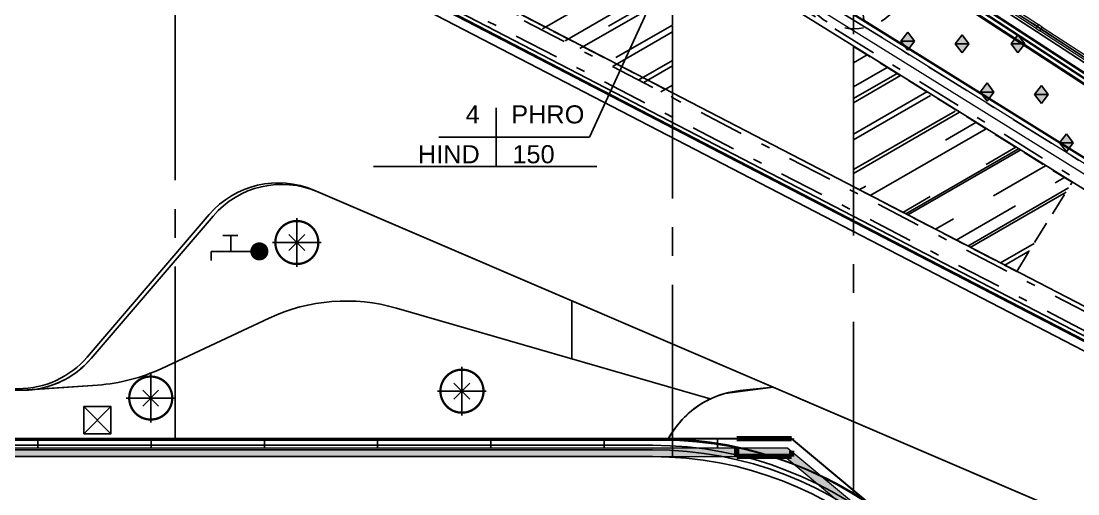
# Model space of a CAD drawing. Extents: x -14.2 to 52.3, y 2.5 to 90.9.
# Drawn here: x -6.07 to 5.59, y 28.98 to 34.2 of the extents above; entities that cross this region are included whole.
import ezdxf
from ezdxf.enums import TextEntityAlignment as Align

# ---------------------------------------------------------------- set-up
doc = ezdxf.new("R2010")
doc.units = 0
for name, pattern in [('HIDDEN', [0.375, 0.25, -0.125]), ('limpo_PINI-PSG-PE-0102-LAZ-R00$0$CENTER2', [28.575, 19.05, -3.175, 3.175, -3.175]), ('limpo_PINI-PSG-PE-0102-LAZ-R00$0$DASHDOT', [1, 0.5, -0.25, 0, -0.25]), ('limpo_PINI-PSG-PE-0102-LAZ-R00$0$HIDDEN', [0.375, 0.25, -0.125]), ('limpo_PINI-PSG-PE-0102-LAZ-R00$0$HIDDEN2', [0.1875, 0.125, -0.0625]), ('LINE-DASHED_1', [0.41664, 0.20828, -0.20836])]:
    doc.linetypes.add(name, pattern=pattern)
for name, color, linetype in [('A_htc_alv', 7, 'Continuous'), ('COPA GERAL', 118, 'HIDDEN'), ('FOR_CONTROL', 2, 'Continuous'), ('LEGENDA', 2, 'Continuous'), ('limpo_PINI-PSG-PE-0102-LAZ-R00$0$PA_ESTR', 181, 'limpo_PINI-PSG-PE-0102-LAZ-R00$0$CENTER2'), ('limpo_PINI-PSG-PE-0102-LAZ-R00$0$PA_EXTE_1', 1, 'Continuous'), ('limpo_PINI-PSG-PE-0102-LAZ-R00$0$PA_EXTE_2', 2, 'Continuous'), ('limpo_PINI-PSG-PE-0102-LAZ-R00$0$PA_EXTE_3', 3, 'Continuous'), ('limpo_PINI-PSG-PE-0102-LAZ-R00$0$PA_INST HID', 162, 'Continuous'), ('limpo_PINI-PSG-PE-0102-LAZ-R00$0$PA_INST_ELET', 162, 'Continuous'), ('limpo_PINI-PSG-PE-0102-LAZ-R00$0$PA_PISO_1', 11, 'Continuous'), ('limpo_PINI-PSG-PE-0102-LAZ-R00$0$PA_PROJ_I', 2, 'limpo_PINI-PSG-PE-0102-LAZ-R00$0$DASHDOT'), ('limpo_PINI-PSG-PE-0102-LAZ-R00$0$PA_TXTU', 11, 'Continuous'), ('limpo_PINI-PSG-PE-0102-LAZ-R00$0$QUADROS', 1, 'Continuous'), ('limpo_PINI-PSG-PE-0102-LAZ-R00$0$XR_ARQT', 7, 'Continuous'), ('limpo_PINI-PSG-PE-0102-LAZ-R00$0$XR_ELET', 31, 'Continuous'), ('PLANTIO1', 2, 'Continuous'), ('XR_ARQT', 7, 'Continuous')]:
    doc.layers.add(name, color=color, linetype=linetype)
for name, color, linetype, lineweight in [('limpo_PINI-PSG-PE-0102-LAZ-R00$0$A-FLOR', 192, 'Continuous', 5), ('limpo_PINI-PSG-PE-0102-LAZ-R00$0$A-FLOR-PATT', 8, 'Continuous', 5), ('limpo_PINI-PSG-PE-0102-LAZ-R00$0$A-GLAZ-CURT', 52, 'Continuous', 5), ('limpo_PINI-PSG-PE-0102-LAZ-R00$0$A-GLAZ-CWMG', 1, 'Continuous', 5), ('limpo_PINI-PSG-PE-0102-LAZ-R00$0$A-WALL', 1, 'Continuous', 5), ('limpo_PINI-PSG-PE-0102-LAZ-R00$0$I-WALL', 2, 'Continuous', 5), ('limpo_PINI-PSG-PE-0102-LAZ-R00$0$S-BEAM', 12, 'Continuous', 5), ('limpo_PINI-PSG-PE-0102-LAZ-R00$0$S-COLS', 52, 'Continuous', 5)]:
    doc.layers.add(name, color=color, linetype=linetype, lineweight=lineweight)
doc.layers.add('PA_VEGE_AUX2', color=6, linetype='Continuous', plot=False)
doc.styles.add('ARN_3', font='arialbd.ttf', dxfattribs={"width": 1.25, "height": 0.3})
doc.styles.add('R80', font='arial.ttf', dxfattribs={"height": 0.2})
doc.styles.add('RMS_2', font='romans.shx', dxfattribs={"width": 1.25, "height": 0.2})
doc.styles.get("Standard").update_dxf_attribs({"font": 'arial.ttf'})

# ---------------------------------------------------------------- blocks, each defined once
blk = doc.blocks.new('limpo_PINI-PSG-PE-0102-LAZ-R00$0$TQS - Pilar retangular - 60_0 x 20_0-333541-5PPE_008_LAZER__P_A_0_09_')
at = {"layer": 'limpo_PINI-PSG-PE-0102-LAZ-R00$0$S-COLS', "lineweight": 100}
h = blk.add_hatch(color=90, dxfattribs=at)
h.paths.add_polyline_path([(300, -100), (300, -37), (262, -5), (-300, -5), (-300, -100), (298, -100)])
h.paths.add_polyline_path([(300, 93), (300, 100), (-300, 100), (-300, 95), (298, 95)])
at = {"layer": 'limpo_PINI-PSG-PE-0102-LAZ-R00$0$S-COLS', "color": 250, "lineweight": 100}
for p, q in [((-300, 100), (300, 100)), ((-300, 95), (-300, 100)), ((300, 100), (300, 93)), ((-300, -100), (-300, -5)), ((300, -100), (-300, -100)), ((300, -37), (300, -100))]:
    blk.add_line(p, q, dxfattribs=at)
blk = doc.blocks.new('limpo_PINI-PSG-PE-0102-LAZ-R00$0$PINI-EST-PE-1101-TQR-R20_rvt-1-5PPE_008_LAZER__P_A_0_09_')
at = {"layer": 'limpo_PINI-PSG-PE-0102-LAZ-R00$0$A-FLOR-PATT', "lineweight": 18}
h = blk.add_hatch(dxfattribs=at)
h.set_pattern_fill('FP_1', color=130, style=0, pattern_type=2)
h.set_pattern_definition([(0, (0, 0), (609.6, 152.4), [5.029, -452.171, 5.029, -452.171, -2438.4]), (0, (0, 0), (609.6, 152.4), [-914.4, 5.029, -909.371, 5.029, -452.171, -1066.8]), (0, (0, 0), (609.6, 152.4), [-2286, 5.029, -299.771, 5.029, -756.971]), (120, (228.6, 76.2), (-436.7823, 451.7291), [5.029, -452.171, 5.029, -452.171, -2438.4]), (120, (228.6, 76.2), (-436.7823, 451.7291), [-914.4, 5.029, -909.371, 5.029, -452.171, -1066.8]), (120, (228.6, 76.2), (-436.7823, 451.7291), [-2286, 5.029, -299.771, 5.029, -756.971]), (240, (304.8, 381), (-172.8177, -604.1291), [5.029, -452.171, 5.029, -452.171, -2438.4]), (240, (304.8, 381), (-172.8177, -604.1291), [-914.4, 5.029, -909.371, 5.029, -452.171, -1066.8]), (240, (304.8, 381), (-172.8177, -604.1291), [-2286, 5.029, -299.771, 5.029, -756.971])])
h.paths.add_polyline_path([(-7288, 8959), (-7288, 8967), (-11964, 11394), (-12008, 11418), (-12083, 11463), (-12123, 11489), (-12199, 11542), (-12214, 11554), (-12233, 11568), (-12286, 11610), (-12337, 11654), (-12386, 11701), (-12437, 11752), (-12489, 11810), (-12537, 11867), (-12565, 11903), (-12617, 11974), (-12644, 12013), (-12690, 12088), (-12705, 12114), (-12713, 12128), (-12745, 12188), (-12775, 12249), (-12774, 12217), (-12701, 12081), (-12620, 11957), (-12533, 11844), (-12433, 11733), (-12328, 11634), (-12209, 11539), (-12083, 11454), (-11949, 11378), (-7593, 9117)])
h.paths.add_polyline_path([(-12775, 14100), (-12699, 14496), (-12485, 14455), (-12697, 14586), (-12722, 14455), (-12775, 14169), (-12775, 14126)])
at = {"layer": 'limpo_PINI-PSG-PE-0102-LAZ-R00$0$S-BEAM'}
h = blk.add_hatch(color=10, dxfattribs=at)
h.paths.add_polyline_path([(-13622, 5265), (-6575, 5265), (-6575, 5360), (-16690, 5360), (-16690, 5265), (-14290, 5265)])
h.paths.add_polyline_path([(-6575, 5460), (-6575, 5465), (-15035, 5465), (-15035, 5460), (-6790, 5460)])
h = blk.add_hatch(color=10, dxfattribs=at)
h.paths.add_polyline_path([(-3446, 1002), (-3471, 1308), (-3437, 1645), (-3439, 1641), (-3461, 1550), (-3473, 1457), (-3475, 1362), (-3469, 1213), (-3469, 1210)])
h.paths.add_polyline_path([(-3504, 1527), (-3500, 1557), (-3477, 1652), (-3445, 1744), (-3434, 1766), (-3455, 1763), (-3522, 2175), (-3563, 2384), (-3616, 2587), (-3679, 2784), (-3756, 2979), (-3844, 3170), (-3943, 3355), (-4052, 3531), (-4172, 3701), (-4301, 3864), (-4440, 4018), (-4587, 4165), (-4743, 4302), (-5975, 5328), (-5975, 5265), (-6047, 5265), (-4604, 4064), (-4222, 3595), (-3992, 3223), (-3846, 2927), (-3697, 2535), (-3596, 2158), (-3529, 1752), (-3508, 1557)])
h.paths.add_polyline_path([(-3436, 1649), (-3367, 1777), (-3386, 1774), (-3408, 1729), (-3435, 1652)])
h.paths.add_polyline_path([(-3358, 1794), (-3339, 1829), (-3343, 1852), (-3363, 1820), (-3362, 1813)])
h.paths.add_polyline_path([(-3372, 1880), (-3353, 1912), (-3400, 2200), (-3507, 2597), (-3548, 2705), (-3501, 2550), (-3458, 2371), (-3421, 2174), (-3374, 1892)])
h.paths.add_polyline_path([(-4353, 4073), (-4462, 4206), (-5975, 5465), (-5975, 5458), (-4670, 4371), (-4511, 4230), (-4360, 4080)])
at = {"layer": 'limpo_PINI-PSG-PE-0102-LAZ-R00$0$A-FLOR', "color": 142, "lineweight": 18}
blk.add_line((-7288, 8959), (-7288, 8967), dxfattribs=at)
at = {"layer": 'limpo_PINI-PSG-PE-0102-LAZ-R00$0$S-BEAM', "color": 55, "lineweight": 18}
for p, q in [((-6575, 5465), (-15035, 5465)), ((-6575, 5460), (-6575, 5465)), ((-5240, 4854), (-5975, 5465)), ((-5975, 5465), (-5975, 5458)), ((-16690, 5265), (-6575, 5265)), ((-6575, 5265), (-6575, 5360)), ((-5975, 5265), (-6047, 5265)), ((-6047, 5265), (-4604, 4064)), ((-5975, 5328), (-5975, 5265)), ((-4462, 4206), (-5240, 4854))]:
    blk.add_line(p, q, dxfattribs=at)
at = {"layer": 'limpo_PINI-PSG-PE-0102-LAZ-R00$0$S-COLS', "color": 55, "lineweight": 18}
blk.add_blockref('limpo_PINI-PSG-PE-0102-LAZ-R00$0$TQS - Pilar retangular - 60_0 x 20_0-333541-5PPE_008_LAZER__P_A_0_09_', (-6275, 5365), dxfattribs=at)
blk = doc.blocks.new('limpo_PINI-PSG-PE-0102-LAZ-R00$0$Parede básica _ DAA_GDC_VID_TOPO - ___-2044641-5PPE_008_LAZER__P_A_0_09_')
at = {"layer": 'limpo_PINI-PSG-PE-0102-LAZ-R00$0$A-WALL'}
for p, q in [((-6790, 5360), (-6790, 5460)), ((-6790, 5460), (-5977, 5460)), ((-6013, 5360), (-6790, 5360))]:
    blk.add_line(p, q, dxfattribs=at)
blk = doc.blocks.new('limpo_PINI-PSG-PE-0102-LAZ-R00$0$Parede básica _ DAA_GDC_VID_TOPO - ___-2044642-5PPE_008_LAZER__P_A_0_09_')
at = {"layer": 'limpo_PINI-PSG-PE-0102-LAZ-R00$0$A-WALL'}
for p, q in [((-8040, 5360), (-8040, 5460)), ((-8040, 5460), (-6790, 5460)), ((-6790, 5460), (-6790, 5360)), ((-6790, 5360), (-8040, 5360))]:
    blk.add_line(p, q, dxfattribs=at)
blk = doc.blocks.new('limpo_PINI-PSG-PE-0102-LAZ-R00$0$Parede básica _ DAA_GDC_VID_TOPO - ___-2044643-5PPE_008_LAZER__P_A_0_09_')
at = {"layer": 'limpo_PINI-PSG-PE-0102-LAZ-R00$0$A-WALL'}
for p, q in [((-9290, 5360), (-9290, 5460)), ((-9290, 5460), (-8040, 5460)), ((-8040, 5460), (-8040, 5360)), ((-8040, 5360), (-9290, 5360))]:
    blk.add_line(p, q, dxfattribs=at)
blk = doc.blocks.new('limpo_PINI-PSG-PE-0102-LAZ-R00$0$Parede básica _ DAA_GDC_VID_TOPO - ___-2044644-5PPE_008_LAZER__P_A_0_09_')
at = {"layer": 'limpo_PINI-PSG-PE-0102-LAZ-R00$0$A-WALL'}
for p, q in [((-10540, 5360), (-10540, 5460)), ((-10540, 5460), (-9290, 5460)), ((-9290, 5460), (-9290, 5360)), ((-9290, 5360), (-10540, 5360))]:
    blk.add_line(p, q, dxfattribs=at)
blk = doc.blocks.new('limpo_PINI-PSG-PE-0102-LAZ-R00$0$Parede básica _ DAA_GDC_VID_TOPO - ___-2044645-5PPE_008_LAZER__P_A_0_09_')
at = {"layer": 'limpo_PINI-PSG-PE-0102-LAZ-R00$0$A-WALL'}
for p, q in [((-11790, 5360), (-11790, 5460)), ((-11790, 5460), (-10540, 5460)), ((-10540, 5460), (-10540, 5360)), ((-10540, 5360), (-11790, 5360))]:
    blk.add_line(p, q, dxfattribs=at)
blk = doc.blocks.new('limpo_PINI-PSG-PE-0102-LAZ-R00$0$Parede básica _ DAA_GDC_VID_TOPO - ___-2044646-5PPE_008_LAZER__P_A_0_09_')
at = {"layer": 'limpo_PINI-PSG-PE-0102-LAZ-R00$0$A-WALL'}
for p, q in [((-13040, 5360), (-13040, 5460)), ((-13040, 5460), (-11790, 5460)), ((-11790, 5460), (-11790, 5360)), ((-11790, 5360), (-13040, 5360))]:
    blk.add_line(p, q, dxfattribs=at)
blk = doc.blocks.new('limpo_PINI-PSG-PE-0102-LAZ-R00$0$Parede básica _ DAA_GDC_VID_TOPO - ___-2044647-5PPE_008_LAZER__P_A_0_09_')
at = {"layer": 'limpo_PINI-PSG-PE-0102-LAZ-R00$0$A-WALL'}
for p, q in [((-14290, 5360), (-14290, 5460)), ((-14290, 5460), (-13040, 5460)), ((-13040, 5460), (-13040, 5360)), ((-13040, 5360), (-14290, 5360))]:
    blk.add_line(p, q, dxfattribs=at)
blk = doc.blocks.new('limpo_PINI-PSG-PE-0102-LAZ-R00$0$Parede básica _ DAA_GDC_VID_TOPO - ___-2044648-5PPE_008_LAZER__P_A_0_09_')
at = {"layer": 'limpo_PINI-PSG-PE-0102-LAZ-R00$0$A-WALL'}
for p, q in [((-15540, 5360), (-15540, 5460)), ((-15540, 5460), (-14290, 5460)), ((-14290, 5460), (-14290, 5360)), ((-14290, 5360), (-15540, 5360))]:
    blk.add_line(p, q, dxfattribs=at)
blk = doc.blocks.new('limpo_PINI-PSG-PE-0102-LAZ-R00$0$Parede básica _ DAA_GDC_VID_TOPO - ___-2044769-5PPE_008_LAZER__P_A_0_09_')
at = {"layer": 'limpo_PINI-PSG-PE-0102-LAZ-R00$0$A-WALL'}
for p, q in [((-4990, 4638), (-5977, 5460)), ((-6013, 5360), (-5054, 4561)), ((-4990, 4638), (-5054, 4561))]:
    blk.add_line(p, q, dxfattribs=at)
blk = doc.blocks.new('limpo_PINI-PSG-PE-0102-LAZ-R00$0$Montante retangular - 50 x 50-2589560-5PPE_008_LAZER__P_A_0_09_')
at = {"layer": 'limpo_PINI-PSG-PE-0102-LAZ-R00$0$A-GLAZ-CWMG'}
for p, q in [((-1589, 8895), (-1562, 8937)), ((-808, 8386), (-1589, 8895)), ((-1562, 8937), (-781, 8428)), ((-781, 8428), (-808, 8386))]:
    blk.add_line(p, q, dxfattribs=at)
blk = doc.blocks.new('limpo_PINI-PSG-PE-0102-LAZ-R00$0$Montante retangular - 50 x 50-2415400-5PPE_008_LAZER__P_A_0_09_')
at = {"layer": 'limpo_PINI-PSG-PE-0102-LAZ-R00$0$A-GLAZ-CWMG'}
for p, q in [((-25, -25), (-25, 25)), ((-25, 25), (25, 25)), ((25, 25), (25, -25)), ((25, -25), (-25, -25))]:
    blk.add_line(p, q, dxfattribs=at)
blk = doc.blocks.new('limpo_PINI-PSG-PE-0102-LAZ-R00$0$A$C745163c0')
at = {"layer": 'limpo_PINI-PSG-PE-0102-LAZ-R00$0$A-WALL'}
for p, q in [((-7021, 10141), (-18357, 17208)), ((-18302, 17232), (-6994, 10184)), ((-6534, 10722), (-11863, 14197))]:
    blk.add_line(p, q, dxfattribs=at)
at = {"layer": 'limpo_PINI-PSG-PE-0102-LAZ-R00$0$I-WALL'}
blk.add_line((-7074, 10056), (-18377, 17102), dxfattribs=at)
at = {"lineweight": 5}
blk.add_blockref('limpo_PINI-PSG-PE-0102-LAZ-R00$0$PINI-EST-PE-1101-TQR-R20_rvt-1-5PPE_008_LAZER__P_A_0_09_', (-5680, 2515), dxfattribs=at)
at = {"layer": 'limpo_PINI-PSG-PE-0102-LAZ-R00$0$A-GLAZ-CURT'}
for name in ['limpo_PINI-PSG-PE-0102-LAZ-R00$0$Parede básica _ DAA_GDC_VID_TOPO - ___-2044648-5PPE_008_LAZER__P_A_0_09_', 'limpo_PINI-PSG-PE-0102-LAZ-R00$0$Parede básica _ DAA_GDC_VID_TOPO - ___-2044647-5PPE_008_LAZER__P_A_0_09_', 'limpo_PINI-PSG-PE-0102-LAZ-R00$0$Parede básica _ DAA_GDC_VID_TOPO - ___-2044646-5PPE_008_LAZER__P_A_0_09_', 'limpo_PINI-PSG-PE-0102-LAZ-R00$0$Parede básica _ DAA_GDC_VID_TOPO - ___-2044645-5PPE_008_LAZER__P_A_0_09_', 'limpo_PINI-PSG-PE-0102-LAZ-R00$0$Parede básica _ DAA_GDC_VID_TOPO - ___-2044644-5PPE_008_LAZER__P_A_0_09_', 'limpo_PINI-PSG-PE-0102-LAZ-R00$0$Parede básica _ DAA_GDC_VID_TOPO - ___-2044643-5PPE_008_LAZER__P_A_0_09_', 'limpo_PINI-PSG-PE-0102-LAZ-R00$0$Parede básica _ DAA_GDC_VID_TOPO - ___-2044642-5PPE_008_LAZER__P_A_0_09_', 'limpo_PINI-PSG-PE-0102-LAZ-R00$0$Parede básica _ DAA_GDC_VID_TOPO - ___-2044641-5PPE_008_LAZER__P_A_0_09_', 'limpo_PINI-PSG-PE-0102-LAZ-R00$0$Parede básica _ DAA_GDC_VID_TOPO - ___-2044769-5PPE_008_LAZER__P_A_0_09_']:
    blk.add_blockref(name, (-5680, 2515), dxfattribs=at)
at = {"layer": 'limpo_PINI-PSG-PE-0102-LAZ-R00$0$A-GLAZ-CWMG'}
for p in [(-8147, 4124), (-7325, 3587)]:
    blk.add_blockref('limpo_PINI-PSG-PE-0102-LAZ-R00$0$Montante retangular - 50 x 50-2589560-5PPE_008_LAZER__P_A_0_09_', p, dxfattribs=at)
at = {"layer": 'limpo_PINI-PSG-PE-0102-LAZ-R00$0$A-GLAZ-CWMG', "extrusion": (0, 0, -1), "rotation": 213.1081967155757}
blk.add_blockref('limpo_PINI-PSG-PE-0102-LAZ-R00$0$Montante retangular - 50 x 50-2415400-5PPE_008_LAZER__P_A_0_09_', (8921, 12517), dxfattribs=at)
blk = doc.blocks.new('*U465', base_point=(68.129, -63.077))
for p, q in [((68.279, -62.927), (67.979, -63.227)), ((67.979, -62.927), (68.279, -63.227))]:
    blk.add_line(p, q)
blk.add_lwpolyline([(67.979, -63.227), (67.979, -62.927), (68.279, -62.927), (68.279, -63.227)], close=True)
blk = doc.blocks.new('limpo_PINI-PSG-PE-0102-LAZ-R00$0$A$Cf52f6f8c')
at = {"layer": 'limpo_PINI-PSG-PE-0102-LAZ-R00$0$QUADROS'}
blk.add_blockref('*U465', (-17.312, 8.182), dxfattribs=at)
blk = doc.blocks.new('limpo_PINI-PSG-PE-0102-LAZ-R00$0$A$Cd24d9337')
at = {"layer": 'limpo_PINI-PSG-PE-0102-LAZ-R00$0$PA_INST HID'}
for p, q in [((-0.077, 0.175), (0.088, 0.175)), ((0, 0), (0, 0.175)), ((-0.215, 0), (0.215, 0)), ((0.215, 0), (0.215, -0.099))]:
    blk.add_line(p, q, dxfattribs=at)
at = {"layer": 'limpo_PINI-PSG-PE-0102-LAZ-R00$0$PA_INST HID', "const_width": 0.1}
blk.add_lwpolyline([(-0.365, 0, 1), (-0.265, 0, 1)], format="xyb", close=True, dxfattribs=at)
blk = doc.blocks.new('limpo_PINI-PSG-PE-0102-LAZ-R00')
at = {"layer": 'limpo_PINI-PSG-PE-0102-LAZ-R00$0$XR_ARQT', "xscale": 0.001000000000038553, "yscale": 0.001000000000038553, "zscale": 0.001000000000038553}
blk.add_blockref('limpo_PINI-PSG-PE-0102-LAZ-R00$0$A$C745163c0', (14.124, 21.592), dxfattribs=at)
at = {"layer": 'limpo_PINI-PSG-PE-0102-LAZ-R00$0$PA_TXTU'}
h = blk.add_hatch(dxfattribs=at)
h.set_pattern_fill('AR-RROOF', color=252, scale=0.02, angle=30)
h.paths.add_polyline_path([(-3.15, 37.832), (-3.15, 35.624), (1.156, 33.336), (1.156, 35.152)])
h.paths.add_polyline_path([(3.156, 33.902), (3.155, 32.351), (4.955, 31.418), (5.567, 32.402)])
at = {"layer": 'limpo_PINI-PSG-PE-0102-LAZ-R00$0$PA_ESTR', "ltscale": 0.1}
for points in [[(-4.331, 29.567), (-4.331, 42.567)], [(1.156, 29.366), (1.156, 42.567)], [(3.156, 28.957), (3.156, 42.567)]]:
    blk.add_lwpolyline(points, dxfattribs=at)
at = {"layer": 'limpo_PINI-PSG-PE-0102-LAZ-R00$0$PA_EXTE_1'}
for points in [[(39.503, 26.54), (39.12, 26.54, -0.297475), (38.754, 26.779), (36.479, 31.953, 0.256356), (35.296, 32.861), (20.325, 35.166, 0.107319), (18.207, 35.036), (8.655, 32.342, -0.190923), (7.666, 32.444), (3.511, 35.154, -0.253465), (2.149, 37.666), (2.149, 42.61)], [(39.503, 26.59), (39.12, 26.59, -0.297475), (38.8, 26.799), (36.525, 31.973, 0.256356), (35.304, 32.91), (20.333, 35.215, 0.107319), (18.194, 35.084), (8.642, 32.39, -0.190438), (7.691, 32.487), (3.538, 35.195, -0.253465), (2.199, 37.666), (2.199, 42.61)], [(4.995, 25.854), (4.993, 25.868, 0.382124), (0.938, 29.497), (-9.591, 29.497)], [(4.957, 25.744), (4.944, 25.862, 0.382124), (0.938, 29.447), (-9.591, 29.447)]]:
    blk.add_lwpolyline(points, format="xyb", dxfattribs=at)
at = {"layer": 'limpo_PINI-PSG-PE-0102-LAZ-R00$0$PA_EXTE_1', "linetype": 'limpo_PINI-PSG-PE-0102-LAZ-R00$0$HIDDEN'}
for points in [[(1.156, 33.389), (1.156, 35.147), (-3.15, 37.832), (-3.15, 35.623)], [(3.156, 33.902), (3.155, 32.351), (4.955, 31.418), (5.567, 32.402)]]:
    blk.add_lwpolyline(points, close=True, dxfattribs=at)
at = {"layer": 'limpo_PINI-PSG-PE-0102-LAZ-R00$0$PA_EXTE_2'}
blk.add_lwpolyline([(-4.019, 38.373), (-4.201, 37.424, 0.330983), (-3.386, 35.75), (7.218, 30.247, 0.190653), (9.202, 30.044), (17.658, 32.429), (16.677, 32.939, 0.190736), (15.425, 33.067), (8.965, 31.245, -0.197639), (7.083, 31.463)], format="xyb", close=True, dxfattribs=at)
at = {"layer": 'limpo_PINI-PSG-PE-0102-LAZ-R00$0$PA_EXTE_3'}
for points in [[(39.503, 26.44), (39.137, 26.44, -0.297475), (38.679, 26.739), (36.75, 31.125, 0.256356), (35.606, 32.004), (30.414, 32.803, 0.107319), (29.99, 32.777), (28.814, 32.446, -0.105914), (28.396, 32.419), (16.661, 34.17, 0.105914), (15.406, 34.09), (8.696, 32.198, -0.192229), (7.59, 32.314), (2.261, 35.79, -0.253465), (0.899, 38.302), (0.899, 40.96)], [(0.949, 40.96), (0.949, 38.302, 0.253465), (2.288, 35.831), (7.615, 32.357, 0.191816), (8.682, 32.246), (15.393, 34.138, -0.105914), (16.668, 34.22), (24.084, 33.12)], [(4.925, 25.356), (4.869, 25.854, 0.382124), (0.938, 29.372), (-9.591, 29.372)]]:
    blk.add_lwpolyline(points, format="xyb", dxfattribs=at)
for points in [[(-4.224, 38.852), (-4.486, 37.478, 0.330983), (-3.52, 35.493), (7.084, 29.99, 0.190653), (9.28, 29.765), (18.442, 32.349), (16.811, 33.196, 0.190736), (15.346, 33.346), (8.891, 31.525, -0.211123), (7.13, 31.776)], [(-6.831, 30.122), (-6.831, 29.572), (1.002, 29.572, -0.380245), (5.053, 25.97, -0.15318), (5.484, 26.348, -0.051352), (6.201, 26.635, -0.019858), (9.34, 27.354), (10.689, 27.642), (10.425, 28.188, 0.34637), (9.869, 28.459), (8.041, 28.062, -0.156136), (6.827, 28.179), (-2.799, 32.315, 0.328425), (-3.954, 32.046), (-5.3, 30.472, -0.219284), (-6.06, 30.122)]]:
    blk.add_lwpolyline(points, format="xyb", close=True, dxfattribs=at)
blk.add_lwpolyline([(-2.799, 32.315), (6.827, 28.179)], dxfattribs=at)
at = {"layer": 'limpo_PINI-PSG-PE-0102-LAZ-R00$0$PA_INST_ELET', "linetype": 'limpo_PINI-PSG-PE-0102-LAZ-R00$0$HIDDEN2', "const_width": 0.03}
for points in [[(39.503, 26.39), (39.137, 26.39, -0.297475), (38.633, 26.719), (36.705, 31.105, 0.256356), (35.598, 31.954), (30.406, 32.754, 0.107319), (30.003, 32.729), (28.828, 32.398, -0.105914), (28.389, 32.369), (16.653, 34.121, 0.105914), (15.42, 34.042), (8.71, 32.15, -0.192622), (7.565, 32.271), (2.233, 35.748, -0.253465), (0.849, 38.302), (0.849, 40.96)], [(-4.259, 38.933), (-4.535, 37.487, 0.33099), (-3.543, 35.448), (7.061, 29.945, 0.190653), (9.294, 29.717), (18.577, 32.335)]]:
    blk.add_lwpolyline(points, format="xyb", dxfattribs=at)
at = {"layer": 'limpo_PINI-PSG-PE-0102-LAZ-R00$0$PA_PISO_1'}
blk.add_lwpolyline([(0.899, 41.11), (-3, 41.11, 0.367379), (-4.135, 40.145), (-4.633, 37.505, 0.330983), (-3.589, 35.359), (7.015, 29.857, 0.190653), (9.321, 29.621), (20.055, 32.648)], format="xyb", dxfattribs=at)
at = {"layer": 'limpo_PINI-PSG-PE-0102-LAZ-R00$0$PA_PROJ_I'}
blk.add_lwpolyline([(1.099, 40.96), (1.099, 38.302, 0.253465), (2.37, 35.957), (7.691, 32.487, 0.190438), (8.642, 32.39), (15.352, 34.283, -0.105914), (16.69, 34.368), (24.106, 33.269)], format="xyb", dxfattribs=at)
for points in [[(-4.188, 38.77), (-4.437, 37.468, 0.330983), (-3.497, 35.537), (7.107, 30.034, 0.190653), (9.267, 29.813), (18.307, 32.363), (16.788, 33.152, 0.190736), (15.36, 33.298), (8.9, 31.476, -0.196663), (7.207, 31.669)], [(-4.054, 38.455), (-4.25, 37.433, 0.330983), (-3.409, 35.706), (7.195, 30.203, 0.190653), (9.215, 29.996), (17.793, 32.415), (16.7, 32.983, 0.190736), (15.411, 33.115), (8.951, 31.293, -0.197448), (7.109, 31.506)]]:
    blk.add_lwpolyline(points, format="xyb", close=True, dxfattribs=at)
at = {"layer": 'limpo_PINI-PSG-PE-0102-LAZ-R00$0$PA_INST HID', "xscale": -1}
blk.add_blockref('limpo_PINI-PSG-PE-0102-LAZ-R00$0$A$Cd24d9337', (-3.716, 31.639), dxfattribs=at)
at = {"layer": 'limpo_PINI-PSG-PE-0102-LAZ-R00$0$XR_ELET'}
blk.add_blockref('limpo_PINI-PSG-PE-0102-LAZ-R00$0$A$Cf52f6f8c', (12.124, 21.592), dxfattribs=at)
blk = doc.blocks.new('PL32')
at = {"layer": 'PLANTIO1'}
for p, q in [((0, 0.269), (0, -0.269)), ((-0.269, 0), (0.269, 0)), ((-0.088, -0.088), (0.088, 0.088)), ((-0.088, 0.088), (0.088, -0.088))]:
    blk.add_line(p, q, dxfattribs=at)
at = {"layer": 'PLANTIO1', "const_width": 0.025}
blk.add_lwpolyline([(-0.237, 0, 1), (0.238, 0, 1)], format="xyb", close=True, dxfattribs=at)
at = {"layer": 'PLANTIO1'}
blk.add_lwpolyline([(-0.179, 0.019, 0.1, 0.1, 1), (-0.179, 0.019, 0, 0, 0)], format="xyseb", dxfattribs=at)
blk = doc.blocks.new('PL52')
at = {"layer": 'PLANTIO1'}
for p, q in [((0, 0.1), (-0.075, 0)), ((-0.075, 0), (0, -0.1)), ((-0.075, 0), (0.075, 0)), ((0.075, 0), (0, 0.1)), ((0, -0.1), (0.075, 0))]:
    blk.add_line(p, q, dxfattribs=at)
blk.add_lwpolyline([(-0.107, -0.018, 0.1, 0.1, 1), (-0.107, -0.018, 0, 0, 0)], format="xyseb", dxfattribs=at)
for points in [[(0, 0.1), (-0.075, 0), (0.075, 0)], [(-0.075, 0), (0.075, 0), (0, -0.1)]]:
    blk.add_solid(points, dxfattribs=at)
blk = doc.blocks.new('SBTITU')
at = {"color": 4, "style": 'ARN_3', "width": 1.25}
blk.add_attdef('TÍTULO', (0.46, -4.18), '', height=3, dxfattribs=at)
at = {"color": 2, "style": 'RMS_2', "width": 1.25}
blk.add_attdef('ESCALA', (0.1, -8.66), '', height=2, dxfattribs=at)
blk = doc.blocks.new('*U64')
for p, q in [((0, 0.137), (0, -0.137)), ((-0.137, 0), (0.137, 0))]:
    blk.add_line(p, q)
at = {"linetype": 'LINE-DASHED_1'}
blk.add_circle((0, 0), 0.6, dxfattribs=at)
ref = blk.add_blockref('SBTITU', (-0.173, 0.095), dxfattribs=dict(xscale=0.08, yscale=0.08, zscale=0.08))
ref.add_attrib('TÍTULO', '120', dxfattribs={"color": 184, "height": 0.2}).set_placement((-0.136, -0.24), align=Align.TOP_LEFT)

msp = doc.modelspace()

# ---------------------------------------------------------------- hatches: boundary and pattern name
at = {"layer": 'A_htc_alv'}
h = msp.add_hatch(dxfattribs=at)
h.set_pattern_fill('ANGLE', color=256)
h.set_pattern_definition([(0, (0, 0), (0, 6.985), [5.08, -1.905]), (90, (0, 0), (-6.985, 4e-16), [5.08, -1.905])])
edge = h.paths.add_edge_path()
edge.add_arc((-3.194, 31.396), 1, 66.7473, 139.4732)
edge.add_line((-3.954, 32.046), (-5.3, 30.472))
edge.add_arc((-6.06, 31.122), 1, 278.0485, 319.4732, ccw=False)
edge.add_line((-5.92, 30.132), (-5.228, 30.18))
edge.add_arc((-5.368, 32.175), 2, 274.0242, 295.1152)
edge.add_line((-4.519, 30.364), (-3.335, 30.919))
edge.add_arc((-2.486, 29.108), 2, 73.841, 115.1152, ccw=False)
edge.add_line((-1.93, 31.029), (1.532, 30.026))
edge.add_arc((1.961, 29.123), 1, 95.8205, 115.4031, ccw=False)
edge.add_line((1.859, 30.118), (2.227, 30.155))
edge.add_line((2.227, 30.155), (-2.799, 32.315))

# ---------------------------------------------------------------- linework, layer by layer
at = {"layer": 'FOR_CONTROL'}
for points in [[(4.509, 35.647, -0.569142), (3.88, 34.817), (3.843, 34.817), (7.615, 32.357, 0.191816), (8.682, 32.246), (14.56, 33.904, -0.418195), (14.414, 34.233), (10.363, 33.234, -0.215453), (7.124, 33.832)], [(4.509, 35.647, -0.569142), (3.88, 34.817), (3.843, 34.817), (7.615, 32.357, 0.191816), (8.682, 32.246), (14.523, 33.922, -0.371073), (14.414, 34.233), (10.363, 33.234, -0.215453), (7.124, 33.832)], [(3.749, 34.819), (3.725, 34.819, 0.447272), (3.22, 34.271), (3.226, 34.209), (7.13, 31.776, 0.199613), (8.781, 31.497), (8.726, 31.585, -0.271653), (8.711, 32.091), (8.783, 32.223), (8.659, 32.188, -0.185677), (7.59, 32.314)], [(3.749, 34.819), (3.725, 34.819, 0.447272), (3.22, 34.271), (3.226, 34.209), (7.13, 31.776, 0.199613), (8.781, 31.497), (8.726, 31.585, -0.271653), (8.711, 32.091), (8.783, 32.223), (8.659, 32.188, -0.185677), (7.59, 32.314)], [(-2.799, 32.315, 0.328425), (-3.954, 32.046), (-5.3, 30.472, -0.182744), (-5.92, 30.132), (-5.228, 30.18, 0.092288), (-4.519, 30.364), (-3.335, 30.919, -0.182066), (-1.93, 31.029), (1.532, 30.026, -0.085653), (1.859, 30.118), (2.227, 30.155)], [(-2.799, 32.315, 0.328425), (-3.954, 32.046), (-5.3, 30.472, -0.182744), (-5.92, 30.132), (-5.228, 30.18, 0.092288), (-4.519, 30.364), (-3.335, 30.919, -0.182066), (-1.93, 31.029), (1.532, 30.026, -0.085653), (1.859, 30.118), (2.227, 30.155)], [(-3.335, 30.919), (-4.519, 30.364, -0.092288), (-5.228, 30.18), (-5.92, 30.132, -0.035133), (-6.06, 30.122), (-6.831, 30.122), (-6.831, 29.572), (1.002, 29.572, -0.003591), (1.061, 29.571), (1.116, 29.659, -0.141535), (1.532, 30.026), (-1.93, 31.029, 0.182066)], [(-1.93, 31.029, 0.182066), (-3.335, 30.919), (-4.519, 30.364, -0.092288), (-5.228, 30.18), (-5.92, 30.132, -0.035133), (-6.06, 30.122), (-6.831, 30.122), (-6.831, 29.572), (1.002, 29.572, -0.003591), (1.061, 29.571), (1.116, 29.659, -0.141535), (1.532, 30.026)], [(2.227, 30.155), (1.692, 30.086, 0.091032), (1.359, 29.922, 0.090133), (1.116, 29.659), (1.061, 29.571, -0.288728), (4.707, 27.201), (6.827, 28.179)], [(2.227, 30.155), (1.692, 30.086, 0.091032), (1.359, 29.922, 0.090133), (1.116, 29.659), (1.061, 29.571, -0.288728), (4.707, 27.201), (6.827, 28.179)]]:
    msp.add_lwpolyline(points, format="xyb", close=True, dxfattribs=at)
at = {"layer": 'LEGENDA'}
for p, q in [((1.555, 35.886), (0.2, 32.919)), ((-0.831, 33.243), (-0.831, 32.595)), ((0.2, 32.919), (-1.464, 32.919)), ((-2.183, 32.595), (-1.487, 32.595)), ((-1.487, 32.595), (0.28, 32.595))]:
    msp.add_line(p, q, dxfattribs=at)
at = {"layer": 'PA_VEGE_AUX2'}
for points in [[(16.668, 34.22), (24.084, 33.12), (24.334, 34.808, 0.408719), (23.496, 35.931), (19.476, 36.55, 0.129162), (16.943, 36.351), (10.34, 34.05, -0.326374), (5.915, 35.776), (3.032, 40.434, 0.273678), (2.149, 40.96), (0.949, 40.96), (0.949, 38.302, 0.235877), (2.142, 35.927), (7.615, 32.357, 0.191816), (8.682, 32.246), (15.393, 34.138, -0.105914)], [(0.899, 38.302), (0.899, 40.91), (-3, 40.91, 0.360609), (-3.933, 40.136), (-4.178, 38.824), (7.13, 31.776, 0.212588), (8.886, 31.524), (16.701, 33.728, -0.105914), (17.328, 33.768), (24.033, 32.774), (24.077, 33.071), (16.661, 34.17, 0.105914), (15.406, 34.09), (8.659, 32.188, -0.185677), (7.59, 32.314), (2.261, 35.79, -0.253476)], [(-6.831, 30.122), (-6.831, 29.572), (1.002, 29.572, -0.380245), (5.053, 25.97, -0.15318), (5.484, 26.348, -0.051352), (6.201, 26.635, -0.019858), (9.34, 27.354), (10.689, 27.642), (10.425, 28.188, 0.34637), (9.869, 28.459), (8.041, 28.062, -0.156136), (6.827, 28.179), (-2.799, 32.315, 0.328425), (-3.954, 32.046), (-5.3, 30.472, -0.219284), (-6.06, 30.122)]]:
    msp.add_lwpolyline(points, format="xyb", close=True, dxfattribs=at)
for points in [[(-6.06, 30.122), (-5.228, 30.18, 0.092288), (-4.519, 30.364), (-3.335, 30.919, -0.182066), (-1.93, 31.029), (1.532, 30.026)], [(1.061, 29.571, -0.206289), (1.692, 30.086), (2.227, 30.155)]]:
    msp.add_lwpolyline(points, format="xyb", dxfattribs=at)

# ---------------------------------------------------------------- block references
at = {"layer": 'COPA GERAL'}
msp.add_blockref('*U64', (3.115, 34.715), dxfattribs=at)
at = {"layer": 'PLANTIO1'}
for name, p in [('PL52', (3.711, 33.977)), ('PL52', (4.31, 33.949)), ('PL52', (4.926, 33.948)), ('PL52', (4.586, 33.416)), ('PL52', (5.185, 33.389)), ('PL52', (5.461, 32.856)), ('PL32', (-3.03, 31.754)), ('PL32', (-1.208, 30.112)), ('PL32', (-4.642, 30.036))]:
    msp.add_blockref(name, p, dxfattribs=at)

# ---------------------------------------------------------------- texts
at = {"layer": 'LEGENDA', "style": 'R80'}
for s, p in [('4', (-1.011, 33.009)), ('PHRO', (0.143, 33.009))]:
    msp.add_text(s, height=0.2, dxfattribs=at).set_placement(p, align=Align.BOTTOM_RIGHT)
msp.add_text('HIND', height=0.2, dxfattribs=at).set_placement((-1.011, 32.829), align=Align.TOP_RIGHT)
msp.add_text('150', height=0.2, dxfattribs=at).set_placement((-0.651, 32.829), align=Align.TOP_LEFT)

# ---------------------------------------------------------------- next in the draw order: block references
at = {"layer": 'XR_ARQT'}
msp.add_blockref('limpo_PINI-PSG-PE-0102-LAZ-R00', (-0.042, 0.017), dxfattribs=at)

doc.saveas('drawing.dxf')
